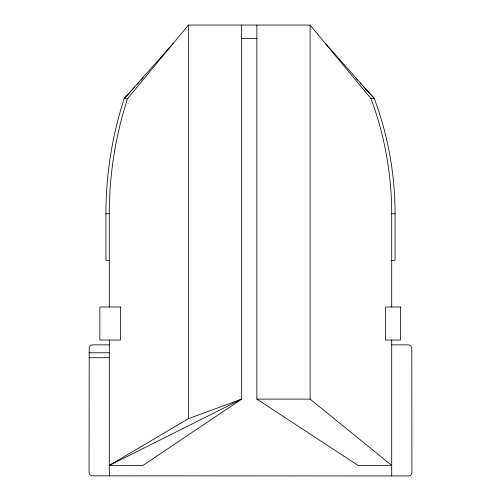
<?xml version="1.0" encoding="UTF-8"?>
<svg xmlns="http://www.w3.org/2000/svg" width="501" height="501" viewBox="0 0 501 501"><rect width="100%" height="100%" fill="white"/><g stroke="black" fill="none" stroke-linecap="round" stroke-linejoin="round"><path stroke-width="0.75" d="M109.299 307.007L109.299 213.77A372.137 372.137 0 0 1 127.598 98.515L188.432 25.05L310.1 25.05L370.934 98.515A330.222 330.222 0 0 1 391.701 213.77L391.701 307.007M173.221 43.418L124.229 98.515A372.137 372.137 0 0 0 105.93 213.77L105.93 260.388L109.299 260.388M134.788 87.036L124.229 98.515L127.598 98.515M137.424 84.168L139.009 82.446M141.119 80.147L143.23 77.855M109.299 465.404L241.664 399.115L142.998 465.404L109.299 465.404L188.432 418.661L241.664 399.115L241.664 25.05M241.469 38.408L256.869 38.408M370.934 98.515L374.303 98.515A330.222 330.222 0 0 1 395.07 213.77L395.07 260.388L391.701 260.388M105.93 213.77L109.299 213.77M391.701 213.77L395.07 213.77M109.299 344.857L92.447 344.857L90.762 345.308L89.197 347.356L89.078 472.581L89.529 474.265L91.577 475.837L408.553 475.95L410.238 475.499L411.471 474.265L411.922 472.581L411.803 347.356L410.238 345.308L408.553 344.857L391.701 344.857M89.078 352.767L109.299 352.767M89.078 357.72L109.299 357.72M256.869 399.115L310.1 399.115L391.701 465.404L358.002 465.404L256.869 399.115L256.869 25.05M355.829 78.425L357.413 80.147M360.05 83.016L361.108 84.168M363.219 86.46L374.303 98.515L325.312 43.418M391.701 340.035L391.701 475.95M310.1 25.05L310.1 399.115M188.432 25.05L188.432 418.661M109.299 340.035L109.299 475.95M120.403 307.007L99.862 307.007L99.862 340.035L120.403 340.035L120.403 307.007M400.462 307.007L385.632 307.007L385.632 340.035L400.462 340.035L400.462 307.007"/></g></svg>
